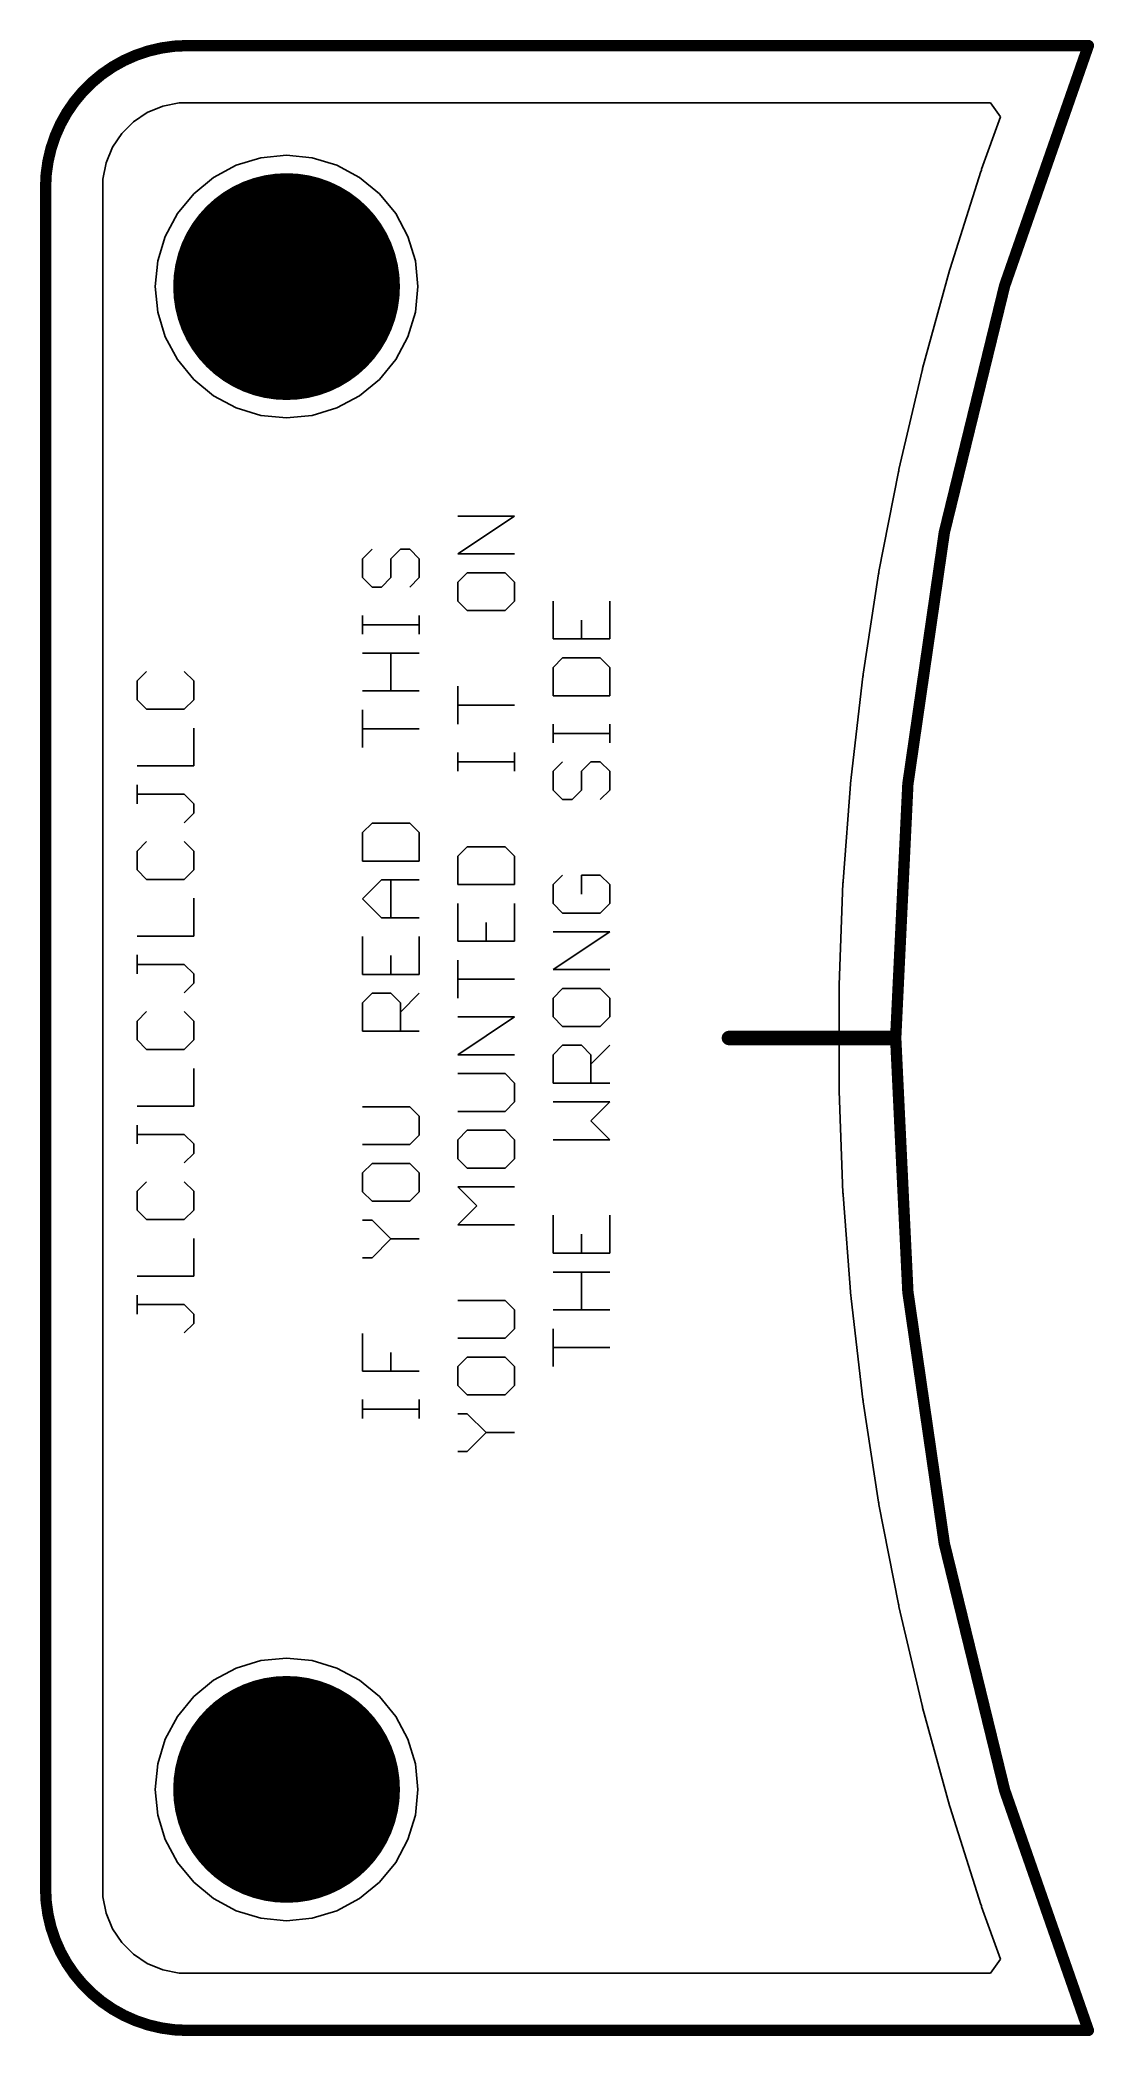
# Model space of a CAD drawing. Header units: millimetres. Extents: x -4.4 to 14.2, y -17.6 to 17.6.
import ezdxf

# ---------------------------------------------------------------- set-up
doc = ezdxf.new("R2010")
doc.units = ezdxf.units.MM
for name, color, linetype in [('BottomLayer', 5, 'Continuous'), ('BottomOverlay', 54, 'Continuous'), ('BottomSolder', 6, 'Continuous'), ('Mechanical1', 6, 'Continuous'), ('PadHoleLayer', 156, 'Continuous'), ('TopLayer', 1, 'Continuous'), ('TopOverlay', 2, 'Continuous'), ('TopSolder', 216, 'Continuous')]:
    doc.layers.add(name, color=color, linetype=linetype)

msp = doc.modelspace()

# ---------------------------------------------------------------- linework, layer by layer
at = {"layer": 'BottomLayer'}
for p, q in [((-2.701, 16.158), (-2.456, 16.322)), ((-2.456, 16.322), (-2.185, 16.434)), ((-2.185, 16.434), (-1.897, 16.491)), ((-1.897, 16.491), (12.414, 16.491)), ((12.59, 16.242), (12.258, 15.319)), ((12.414, 16.491), (12.59, 16.242)), ((-3.072, 15.706), (-2.908, 15.951)), ((-2.908, 15.951), (-2.701, 16.158)), ((-3.184, 15.435), (-3.072, 15.706)), ((-0.452, 15.521), (-0.886, 15.39)), ((0, 15.566), (-0.452, 15.521)), ((0.452, 15.521), (0, 15.566)), ((0.886, 15.39), (0.452, 15.521)), ((-3.241, 15.147), (-3.184, 15.435)), ((-3.241, 15), (-3.241, 15.147)), ((-1.287, 15.176), (-1.638, 14.888)), ((-0.886, 15.39), (-1.287, 15.176)), ((1.287, 15.176), (0.886, 15.39)), ((1.638, 14.888), (1.287, 15.176)), ((12.245, 15.282), (11.703, 13.572)), ((12.253, 15.3), (12.245, 15.282)), ((12.258, 15.319), (12.253, 15.3)), ((-3.241, -15), (-3.241, 15)), ((-1.638, 14.888), (-1.926, 14.537)), ((1.926, 14.537), (1.638, 14.888)), ((-1.926, 14.537), (-2.14, 14.136)), ((2.14, 14.136), (1.926, 14.537)), ((-2.14, 14.136), (-2.271, 13.702)), ((2.271, 13.702), (2.14, 14.136)), ((-2.271, 13.702), (-2.316, 13.25)), ((2.316, 13.25), (2.271, 13.702)), ((11.692, 13.535), (11.217, 11.806)), ((11.7, 13.553), (11.692, 13.535)), ((11.703, 13.572), (11.7, 13.553)), ((-2.316, 13.25), (-2.271, 12.798)), ((2.271, 12.798), (2.316, 13.25)), ((-2.271, 12.798), (-2.14, 12.364)), ((2.14, 12.364), (2.271, 12.798)), ((-2.14, 12.364), (-1.926, 11.963)), ((1.926, 11.963), (2.14, 12.364)), ((-1.926, 11.963), (-1.638, 11.612)), ((1.638, 11.612), (1.926, 11.963)), ((11.207, 11.768), (10.798, 10.022)), ((11.214, 11.787), (11.207, 11.768)), ((11.217, 11.806), (11.214, 11.787)), ((-1.638, 11.612), (-1.287, 11.324)), ((-1.287, 11.324), (-0.886, 11.11)), ((0.886, 11.11), (1.287, 11.324)), ((1.287, 11.324), (1.638, 11.612)), ((-0.886, 11.11), (-0.452, 10.979)), ((-0.452, 10.979), (0, 10.934)), ((0, 10.934), (0.452, 10.979)), ((0.452, 10.979), (0.886, 11.11)), ((10.79, 9.984), (10.448, 8.224)), ((10.796, 10.003), (10.79, 9.984)), ((10.798, 10.022), (10.796, 10.003)), ((10.441, 8.186), (10.167, 6.413)), ((10.447, 8.204), (10.441, 8.186)), ((10.448, 8.224), (10.447, 8.204)), ((10.162, 6.375), (9.956, 4.593)), ((10.167, 6.394), (10.162, 6.375)), ((10.167, 6.413), (10.167, 6.394)), ((9.956, 4.593), (9.956, 4.574)), ((9.952, 4.555), (9.815, 2.766)), ((9.956, 4.574), (9.952, 4.555)), ((9.813, 2.728), (9.744, 0.935)), ((9.816, 2.747), (9.813, 2.728)), ((9.815, 2.766), (9.816, 2.747)), ((9.746, 0.916), (9.743, 0.897)), ((9.743, 0.897), (9.743, -0.897)), ((9.744, 0.935), (9.746, 0.916)), ((9.743, -0.897), (9.746, -0.916)), ((9.746, -0.916), (9.744, -0.935)), ((9.744, -0.935), (9.813, -2.728)), ((9.813, -2.728), (9.816, -2.747)), ((9.816, -2.747), (9.815, -2.766)), ((9.815, -2.766), (9.952, -4.555)), ((9.952, -4.555), (9.956, -4.574)), ((9.956, -4.574), (9.956, -4.593)), ((9.956, -4.593), (10.162, -6.375)), ((10.162, -6.375), (10.167, -6.394)), ((10.167, -6.394), (10.167, -6.413)), ((10.167, -6.413), (10.441, -8.186)), ((10.441, -8.186), (10.447, -8.204)), ((10.447, -8.204), (10.448, -8.224)), ((10.448, -8.224), (10.79, -9.984)), ((10.79, -9.984), (10.796, -10.003)), ((10.796, -10.003), (10.798, -10.022)), ((10.798, -10.022), (11.207, -11.768)), ((-0.886, -11.11), (-1.287, -11.324)), ((-0.452, -10.979), (-0.886, -11.11)), ((0, -10.934), (-0.452, -10.979)), ((0.452, -10.979), (0, -10.934)), ((0.886, -11.11), (0.452, -10.979)), ((1.287, -11.324), (0.886, -11.11)), ((-1.638, -11.612), (-1.926, -11.963)), ((-1.287, -11.324), (-1.638, -11.612)), ((1.638, -11.612), (1.287, -11.324)), ((1.926, -11.963), (1.638, -11.612)), ((-1.926, -11.963), (-2.14, -12.364)), ((2.14, -12.364), (1.926, -11.963)), ((11.207, -11.768), (11.214, -11.787)), ((11.214, -11.787), (11.217, -11.806)), ((11.217, -11.806), (11.692, -13.535)), ((-2.14, -12.364), (-2.271, -12.798)), ((2.271, -12.798), (2.14, -12.364)), ((-2.271, -12.798), (-2.316, -13.25)), ((2.316, -13.25), (2.271, -12.798)), ((-2.316, -13.25), (-2.271, -13.702)), ((2.271, -13.702), (2.316, -13.25)), ((-2.271, -13.702), (-2.14, -14.136)), ((2.14, -14.136), (2.271, -13.702)), ((11.692, -13.535), (11.7, -13.553)), ((11.7, -13.553), (11.703, -13.572)), ((11.703, -13.572), (12.245, -15.282)), ((-2.14, -14.136), (-1.926, -14.537)), ((1.926, -14.537), (2.14, -14.136)), ((-1.926, -14.537), (-1.638, -14.888)), ((1.638, -14.888), (1.926, -14.537)), ((-3.241, -15.147), (-3.241, -15)), ((-1.638, -14.888), (-1.287, -15.176)), ((1.287, -15.176), (1.638, -14.888)), ((-3.184, -15.435), (-3.241, -15.147)), ((-3.072, -15.706), (-3.184, -15.435)), ((-1.287, -15.176), (-0.886, -15.39)), ((-0.886, -15.39), (-0.452, -15.521)), ((0.452, -15.521), (0.886, -15.39)), ((0.886, -15.39), (1.287, -15.176)), ((12.245, -15.282), (12.253, -15.3)), ((12.253, -15.3), (12.258, -15.319)), ((12.258, -15.319), (12.59, -16.242)), ((-2.908, -15.951), (-3.072, -15.706)), ((-0.452, -15.521), (0, -15.566)), ((0, -15.566), (0.452, -15.521)), ((-2.701, -16.158), (-2.908, -15.951)), ((-2.456, -16.322), (-2.701, -16.158)), ((-2.185, -16.434), (-2.456, -16.322)), ((-1.897, -16.491), (-2.185, -16.434)), ((12.414, -16.491), (-1.897, -16.491)), ((12.59, -16.242), (12.414, -16.491))]:
    msp.add_line(p, q, dxfattribs=at)
at = {"layer": 'BottomOverlay', "const_width": 0.254}
msp.add_lwpolyline([(7.8, 0), (10.7, 0)], dxfattribs=at)
at = {"layer": 'BottomOverlay', "const_width": 0.127}
for points in [[(7.737, 0, 1), (7.864, 0, 1)], [(10.637, 0, 1), (10.764, 0, 1)]]:
    msp.add_lwpolyline(points, format="xyb", close=True, dxfattribs=at)
at = {"layer": 'BottomSolder', "const_width": 2}
for points in [[(-1, 13.25, 1), (1, 13.25, 1)], [(-1, -13.25, 1), (1, -13.25, 1)]]:
    msp.add_lwpolyline(points, format="xyb", close=True, dxfattribs=at)
at = {"layer": 'Mechanical1', "const_width": 0.2}
for points in [[(14.141, -17.5, -0.194194), (14.141, 17.5)], [(-4.25, 15, -0.414214), (-1.75, 17.5)], [(-1.75, -17.5, -0.414214), (-4.25, -15)]]:
    msp.add_lwpolyline(points, format="xyb", dxfattribs=at)
for points in [[(-1.75, 17.5), (14.141, 17.5)], [(-4.25, -15), (-4.25, 15)], [(-1.75, -17.5), (14.141, -17.5)]]:
    msp.add_lwpolyline(points, dxfattribs=at)
at = {"layer": 'Mechanical1', "const_width": 0.1}
for points in [[(-1.8, 17.5, 1), (-1.7, 17.5, 1)], [(-1.8, 17.5, 1), (-1.7, 17.5, 1)], [(14.091, 17.5, 1), (14.191, 17.5, 1)], [(14.091, 17.5, 1), (14.191, 17.5, 1)], [(-4.3, 15, 1), (-4.2, 15, 1)], [(-4.3, 15, 1), (-4.2, 15, 1)], [(-4.3, -15, 1), (-4.2, -15, 1)], [(-4.3, -15, 1), (-4.2, -15, 1)], [(-1.8, -17.5, 1), (-1.7, -17.5, 1)], [(-1.8, -17.5, 1), (-1.7, -17.5, 1)], [(14.091, -17.5, 1), (14.191, -17.5, 1)], [(14.091, -17.5, 1), (14.191, -17.5, 1)]]:
    msp.add_lwpolyline(points, format="xyb", close=True, dxfattribs=at)
at = {"layer": 'PadHoleLayer', "const_width": 2}
for points in [[(-1, 13.25, 1), (1, 13.25, 1)], [(-1, -13.25, 1), (1, -13.25, 1)]]:
    msp.add_lwpolyline(points, format="xyb", close=True, dxfattribs=at)
at = {"layer": 'TopLayer'}
for p, q in [((-2.701, 16.158), (-2.456, 16.322)), ((-2.456, 16.322), (-2.185, 16.434)), ((-2.185, 16.434), (-1.897, 16.491)), ((-1.897, 16.491), (12.414, 16.491)), ((12.59, 16.242), (12.258, 15.319)), ((12.414, 16.491), (12.59, 16.242)), ((-3.072, 15.706), (-2.908, 15.951)), ((-2.908, 15.951), (-2.701, 16.158)), ((-3.184, 15.435), (-3.072, 15.706)), ((-0.452, 15.521), (-0.886, 15.39)), ((0, 15.566), (-0.452, 15.521)), ((0.452, 15.521), (0, 15.566)), ((0.886, 15.39), (0.452, 15.521)), ((-3.241, 15.147), (-3.184, 15.435)), ((-3.241, 15), (-3.241, 15.147)), ((-1.287, 15.176), (-1.638, 14.888)), ((-0.886, 15.39), (-1.287, 15.176)), ((1.287, 15.176), (0.886, 15.39)), ((1.638, 14.888), (1.287, 15.176)), ((12.245, 15.282), (11.703, 13.572)), ((12.253, 15.3), (12.245, 15.282)), ((12.258, 15.319), (12.253, 15.3)), ((-3.241, -15), (-3.241, 15)), ((-1.638, 14.888), (-1.926, 14.537)), ((1.926, 14.537), (1.638, 14.888)), ((-1.926, 14.537), (-2.14, 14.136)), ((2.14, 14.136), (1.926, 14.537)), ((-2.14, 14.136), (-2.271, 13.702)), ((2.271, 13.702), (2.14, 14.136)), ((-2.271, 13.702), (-2.316, 13.25)), ((2.316, 13.25), (2.271, 13.702)), ((11.692, 13.535), (11.217, 11.806)), ((11.7, 13.553), (11.692, 13.535)), ((11.703, 13.572), (11.7, 13.553)), ((-2.316, 13.25), (-2.271, 12.798)), ((2.271, 12.798), (2.316, 13.25)), ((-2.271, 12.798), (-2.14, 12.364)), ((2.14, 12.364), (2.271, 12.798)), ((-2.14, 12.364), (-1.926, 11.963)), ((1.926, 11.963), (2.14, 12.364)), ((-1.926, 11.963), (-1.638, 11.612)), ((1.638, 11.612), (1.926, 11.963)), ((11.207, 11.768), (10.798, 10.022)), ((11.214, 11.787), (11.207, 11.768)), ((11.217, 11.806), (11.214, 11.787)), ((-1.638, 11.612), (-1.287, 11.324)), ((-1.287, 11.324), (-0.886, 11.11)), ((0.886, 11.11), (1.287, 11.324)), ((1.287, 11.324), (1.638, 11.612)), ((-0.886, 11.11), (-0.452, 10.979)), ((-0.452, 10.979), (0, 10.934)), ((0, 10.934), (0.452, 10.979)), ((0.452, 10.979), (0.886, 11.11)), ((10.79, 9.984), (10.448, 8.224)), ((10.796, 10.003), (10.79, 9.984)), ((10.798, 10.022), (10.796, 10.003)), ((10.441, 8.186), (10.167, 6.413)), ((10.447, 8.204), (10.441, 8.186)), ((10.448, 8.224), (10.447, 8.204)), ((10.162, 6.375), (9.956, 4.593)), ((10.167, 6.394), (10.162, 6.375)), ((10.167, 6.413), (10.167, 6.394)), ((9.956, 4.593), (9.956, 4.574)), ((9.952, 4.555), (9.815, 2.766)), ((9.956, 4.574), (9.952, 4.555)), ((9.813, 2.728), (9.744, 0.935)), ((9.816, 2.747), (9.813, 2.728)), ((9.815, 2.766), (9.816, 2.747)), ((9.746, 0.916), (9.743, 0.897)), ((9.743, 0.897), (9.743, -0.897)), ((9.744, 0.935), (9.746, 0.916)), ((9.743, -0.897), (9.746, -0.916)), ((9.746, -0.916), (9.744, -0.935)), ((9.744, -0.935), (9.813, -2.728)), ((9.813, -2.728), (9.816, -2.747)), ((9.816, -2.747), (9.815, -2.766)), ((9.815, -2.766), (9.952, -4.555)), ((9.952, -4.555), (9.956, -4.574)), ((9.956, -4.574), (9.956, -4.593)), ((9.956, -4.593), (10.162, -6.375)), ((10.162, -6.375), (10.167, -6.394)), ((10.167, -6.394), (10.167, -6.413)), ((10.167, -6.413), (10.441, -8.186)), ((10.441, -8.186), (10.447, -8.204)), ((10.447, -8.204), (10.448, -8.224)), ((10.448, -8.224), (10.79, -9.984)), ((10.79, -9.984), (10.796, -10.003)), ((10.796, -10.003), (10.798, -10.022)), ((10.798, -10.022), (11.207, -11.768)), ((-0.886, -11.11), (-1.287, -11.324)), ((-0.452, -10.979), (-0.886, -11.11)), ((0, -10.934), (-0.452, -10.979)), ((0.452, -10.979), (0, -10.934)), ((0.886, -11.11), (0.452, -10.979)), ((1.287, -11.324), (0.886, -11.11)), ((-1.638, -11.612), (-1.926, -11.963)), ((-1.287, -11.324), (-1.638, -11.612)), ((1.638, -11.612), (1.287, -11.324)), ((1.926, -11.963), (1.638, -11.612)), ((-1.926, -11.963), (-2.14, -12.364)), ((2.14, -12.364), (1.926, -11.963)), ((11.207, -11.768), (11.214, -11.787)), ((11.214, -11.787), (11.217, -11.806)), ((11.217, -11.806), (11.692, -13.535)), ((-2.14, -12.364), (-2.271, -12.798)), ((2.271, -12.798), (2.14, -12.364)), ((-2.271, -12.798), (-2.316, -13.25)), ((2.316, -13.25), (2.271, -12.798)), ((-2.316, -13.25), (-2.271, -13.702)), ((2.271, -13.702), (2.316, -13.25)), ((-2.271, -13.702), (-2.14, -14.136)), ((2.14, -14.136), (2.271, -13.702)), ((11.692, -13.535), (11.7, -13.553)), ((11.7, -13.553), (11.703, -13.572)), ((11.703, -13.572), (12.245, -15.282)), ((-2.14, -14.136), (-1.926, -14.537)), ((1.926, -14.537), (2.14, -14.136)), ((-1.926, -14.537), (-1.638, -14.888)), ((1.638, -14.888), (1.926, -14.537)), ((-3.241, -15.147), (-3.241, -15)), ((-1.638, -14.888), (-1.287, -15.176)), ((1.287, -15.176), (1.638, -14.888)), ((-3.184, -15.435), (-3.241, -15.147)), ((-3.072, -15.706), (-3.184, -15.435)), ((-1.287, -15.176), (-0.886, -15.39)), ((-0.886, -15.39), (-0.452, -15.521)), ((0.452, -15.521), (0.886, -15.39)), ((0.886, -15.39), (1.287, -15.176)), ((12.245, -15.282), (12.253, -15.3)), ((12.253, -15.3), (12.258, -15.319)), ((12.258, -15.319), (12.59, -16.242)), ((-2.908, -15.951), (-3.072, -15.706)), ((-0.452, -15.521), (0, -15.566)), ((0, -15.566), (0.452, -15.521)), ((-2.701, -16.158), (-2.908, -15.951)), ((-2.456, -16.322), (-2.701, -16.158)), ((-2.185, -16.434), (-2.456, -16.322)), ((-1.897, -16.491), (-2.185, -16.434)), ((12.414, -16.491), (-1.897, -16.491)), ((12.59, -16.242), (12.414, -16.491))]:
    msp.add_line(p, q, dxfattribs=at)
at = {"layer": 'TopOverlay'}
for p, q in [((3.021, 8.536), (4.02, 9.202)), ((4.02, 9.202), (3.021, 9.202)), ((1.508, 8.619), (1.341, 8.452)), ((1.341, 8.452), (1.341, 8.119)), ((1.841, 8.452), (2.008, 8.619)), ((1.841, 8.119), (1.841, 8.452)), ((2.008, 8.619), (2.174, 8.619)), ((2.174, 8.619), (2.341, 8.452)), ((2.341, 8.452), (2.341, 8.119)), ((4.02, 8.536), (3.021, 8.536)), ((1.341, 8.119), (1.508, 7.952)), ((1.674, 7.952), (1.841, 8.119)), ((2.341, 8.119), (2.174, 7.952)), ((3.187, 8.202), (3.021, 8.036)), ((3.854, 8.202), (3.187, 8.202)), ((4.02, 8.036), (3.854, 8.202)), ((1.508, 7.952), (1.674, 7.952)), ((3.021, 8.036), (3.021, 7.703)), ((4.02, 7.703), (4.02, 8.036)), ((1.341, 7.119), (1.341, 7.453)), ((1.341, 7.453), (1.341, 7.286)), ((2.341, 7.119), (2.341, 7.453)), ((3.021, 7.703), (3.187, 7.536)), ((3.187, 7.536), (3.854, 7.536)), ((3.854, 7.536), (4.02, 7.703)), ((4.7, 7.703), (4.7, 7.036)), ((5.7, 7.036), (5.7, 7.703)), ((1.341, 7.286), (2.341, 7.286)), ((2.341, 7.286), (2.341, 7.119)), ((5.2, 7.036), (5.2, 7.369)), ((1.841, 6.786), (1.341, 6.786)), ((1.341, 6.786), (2.341, 6.786)), ((1.841, 6.12), (1.841, 6.786)), ((4.7, 7.036), (5.7, 7.036)), ((4.867, 6.703), (4.7, 6.536)), ((5.533, 6.703), (4.867, 6.703)), ((5.7, 6.536), (5.533, 6.703)), ((-2.471, 6.463), (-2.637, 6.296)), ((-1.638, 6.296), (-1.804, 6.463)), ((4.7, 6.536), (4.7, 6.036)), ((5.7, 6.036), (5.7, 6.536)), ((-2.637, 6.296), (-2.637, 5.963)), ((-1.638, 5.963), (-1.638, 6.296)), ((1.341, 6.12), (2.341, 6.12)), ((2.341, 6.12), (1.841, 6.12)), ((3.021, 5.537), (3.021, 6.203)), ((3.021, 6.203), (3.021, 5.87)), ((4.7, 6.036), (5.7, 6.036)), ((-2.637, 5.963), (-2.471, 5.796)), ((-2.471, 5.796), (-1.804, 5.796)), ((-1.804, 5.796), (-1.638, 5.963)), ((1.341, 5.12), (1.341, 5.787)), ((1.341, 5.787), (1.341, 5.453)), ((3.021, 5.87), (4.02, 5.87)), ((-1.638, 4.797), (-1.638, 5.463)), ((1.341, 5.453), (2.341, 5.453)), ((4.7, 5.203), (4.7, 5.537)), ((4.7, 5.537), (4.7, 5.37)), ((4.7, 5.37), (5.7, 5.37)), ((5.7, 5.203), (5.7, 5.537)), ((5.7, 5.37), (5.7, 5.203)), ((3.021, 4.704), (3.021, 5.037)), ((3.021, 5.037), (3.021, 4.87)), ((4.02, 4.704), (4.02, 5.037)), ((-2.637, 4.797), (-1.638, 4.797)), ((3.021, 4.87), (4.02, 4.87)), ((4.02, 4.87), (4.02, 4.704)), ((4.867, 4.87), (4.7, 4.704)), ((4.7, 4.704), (4.7, 4.37)), ((5.2, 4.704), (5.367, 4.87)), ((5.2, 4.37), (5.2, 4.704)), ((5.367, 4.87), (5.533, 4.87)), ((5.533, 4.87), (5.7, 4.704)), ((5.7, 4.704), (5.7, 4.37)), ((-2.637, 4.464), (-2.637, 4.13)), ((-2.637, 4.13), (-2.637, 4.297)), ((-2.637, 4.297), (-1.804, 4.297)), ((-1.804, 4.297), (-1.638, 4.13)), ((4.7, 4.37), (4.867, 4.204)), ((5.034, 4.204), (5.2, 4.37)), ((5.7, 4.37), (5.533, 4.204)), ((-1.638, 3.964), (-1.804, 3.797)), ((-1.638, 4.13), (-1.638, 3.964)), ((4.867, 4.204), (5.034, 4.204)), ((1.508, 3.787), (1.341, 3.621)), ((1.341, 3.621), (1.341, 3.121)), ((2.174, 3.787), (1.508, 3.787)), ((2.341, 3.621), (2.174, 3.787)), ((2.341, 3.121), (2.341, 3.621)), ((-2.471, 3.464), (-2.637, 3.297)), ((-2.637, 3.297), (-2.637, 2.964)), ((-1.638, 3.297), (-1.804, 3.464)), ((-1.638, 2.964), (-1.638, 3.297)), ((3.187, 3.371), (3.021, 3.204)), ((3.021, 3.204), (3.021, 2.704)), ((3.854, 3.371), (3.187, 3.371)), ((4.02, 3.204), (3.854, 3.371)), ((4.02, 2.704), (4.02, 3.204)), ((-2.637, 2.964), (-2.471, 2.797)), ((-1.804, 2.797), (-1.638, 2.964)), ((1.341, 3.121), (2.341, 3.121)), ((4.867, 2.871), (4.7, 2.704)), ((5.533, 2.871), (5.2, 2.871)), ((5.2, 2.871), (5.2, 2.538)), ((5.7, 2.704), (5.533, 2.871)), ((-2.471, 2.797), (-1.804, 2.797)), ((-1.638, 1.798), (-1.638, 2.464)), ((1.341, 2.454), (1.674, 2.787)), ((1.674, 2.787), (2.341, 2.787)), ((2.341, 2.787), (1.841, 2.787)), ((1.841, 2.787), (1.841, 2.121)), ((3.021, 2.704), (4.02, 2.704)), ((4.7, 2.704), (4.7, 2.371)), ((5.7, 2.371), (5.7, 2.704)), ((1.674, 2.121), (1.341, 2.454)), ((2.341, 2.121), (1.674, 2.121)), ((3.021, 2.371), (3.021, 1.705)), ((4.02, 1.705), (4.02, 2.371)), ((4.7, 2.371), (4.867, 2.204)), ((4.867, 2.204), (5.533, 2.204)), ((5.533, 2.204), (5.7, 2.371)), ((-2.637, 1.798), (-1.638, 1.798)), ((1.341, 1.788), (1.341, 1.121)), ((2.341, 1.121), (2.341, 1.788)), ((3.521, 1.705), (3.521, 2.038)), ((4.7, 1.205), (5.7, 1.871)), ((5.7, 1.871), (4.7, 1.871)), ((-2.637, 1.465), (-2.637, 1.131)), ((1.841, 1.121), (1.841, 1.455)), ((3.021, 1.705), (4.02, 1.705)), ((-2.637, 1.131), (-2.637, 1.298)), ((-2.637, 1.298), (-1.804, 1.298)), ((-1.804, 1.298), (-1.638, 1.131)), ((-1.638, 1.131), (-1.638, 0.965)), ((1.341, 1.121), (2.341, 1.121)), ((3.021, 0.705), (3.021, 1.371)), ((3.021, 1.371), (3.021, 1.038)), ((5.7, 1.205), (4.7, 1.205)), ((-1.638, 0.965), (-1.804, 0.798)), ((1.341, 0.622), (1.508, 0.788)), ((1.508, 0.788), (1.841, 0.788)), ((1.841, 0.788), (2.008, 0.622)), ((2.008, 0.455), (2.341, 0.788)), ((3.021, 1.038), (4.02, 1.038)), ((4.867, 0.871), (4.7, 0.705)), ((4.7, 0.705), (4.7, 0.372)), ((5.533, 0.871), (4.867, 0.871)), ((5.7, 0.705), (5.533, 0.871)), ((5.7, 0.372), (5.7, 0.705)), ((-2.471, 0.465), (-2.637, 0.298)), ((-1.638, 0.298), (-1.804, 0.465)), ((1.341, 0.122), (1.341, 0.622)), ((2.008, 0.622), (2.008, 0.122)), ((3.021, -0.295), (4.02, 0.372)), ((4.02, 0.372), (3.021, 0.372)), ((4.7, 0.372), (4.867, 0.205)), ((5.533, 0.205), (5.7, 0.372)), ((-2.637, 0.298), (-2.637, -0.035)), ((-1.638, -0.035), (-1.638, 0.298)), ((2.341, 0.122), (1.341, 0.122)), ((4.867, 0.205), (5.533, 0.205)), ((-2.637, -0.035), (-2.471, -0.202)), ((-2.471, -0.202), (-1.804, -0.202)), ((-1.804, -0.202), (-1.638, -0.035)), ((4.02, -0.295), (3.021, -0.295)), ((4.7, -0.295), (4.867, -0.128)), ((4.7, -0.795), (4.7, -0.295)), ((4.867, -0.128), (5.2, -0.128)), ((5.2, -0.128), (5.367, -0.295)), ((5.367, -0.461), (5.7, -0.128)), ((5.367, -0.295), (5.367, -0.795)), ((-1.638, -1.201), (-1.638, -0.535)), ((3.854, -0.628), (3.021, -0.628)), ((4.02, -0.795), (3.854, -0.628)), ((4.02, -1.128), (4.02, -0.795)), ((5.7, -0.795), (4.7, -0.795)), ((-2.637, -1.201), (-1.638, -1.201)), ((2.174, -1.211), (1.341, -1.211)), ((2.341, -1.378), (2.174, -1.211)), ((2.341, -1.711), (2.341, -1.378)), ((3.021, -1.295), (3.854, -1.295)), ((3.854, -1.295), (4.02, -1.128)), ((5.7, -1.128), (4.7, -1.128)), ((5.367, -1.461), (5.7, -1.128)), ((-2.637, -1.535), (-2.637, -1.868)), ((-2.637, -1.868), (-2.637, -1.701)), ((-2.637, -1.701), (-1.804, -1.701)), ((-1.804, -1.701), (-1.638, -1.868)), ((2.174, -1.878), (2.341, -1.711)), ((3.187, -1.628), (3.021, -1.794)), ((3.854, -1.628), (3.187, -1.628)), ((4.02, -1.794), (3.854, -1.628)), ((5.7, -1.794), (5.367, -1.461)), ((-1.638, -2.034), (-1.804, -2.201)), ((-1.638, -1.868), (-1.638, -2.034)), ((1.341, -1.878), (2.174, -1.878)), ((3.021, -1.794), (3.021, -2.128)), ((4.02, -2.128), (4.02, -1.794)), ((4.7, -1.794), (5.7, -1.794)), ((1.508, -2.211), (1.341, -2.378)), ((1.341, -2.378), (1.341, -2.711)), ((2.174, -2.211), (1.508, -2.211)), ((2.341, -2.378), (2.174, -2.211)), ((2.341, -2.711), (2.341, -2.378)), ((3.021, -2.128), (3.187, -2.294)), ((3.187, -2.294), (3.854, -2.294)), ((3.854, -2.294), (4.02, -2.128)), ((-2.471, -2.534), (-2.637, -2.701)), ((-2.637, -2.701), (-2.637, -3.034)), ((-1.638, -2.701), (-1.804, -2.534)), ((-1.638, -3.034), (-1.638, -2.701)), ((1.341, -2.711), (1.508, -2.877)), ((2.174, -2.877), (2.341, -2.711)), ((3.354, -2.961), (3.021, -2.627)), ((3.021, -2.627), (4.02, -2.627)), ((-2.637, -3.034), (-2.471, -3.201)), ((-1.804, -3.201), (-1.638, -3.034)), ((1.508, -2.877), (2.174, -2.877)), ((3.021, -3.294), (3.354, -2.961)), ((4.7, -3.127), (4.7, -3.794)), ((5.7, -3.794), (5.7, -3.127)), ((-2.471, -3.201), (-1.804, -3.201)), ((1.508, -3.211), (1.341, -3.211)), ((1.841, -3.544), (1.508, -3.211)), ((4.02, -3.294), (3.021, -3.294)), ((5.2, -3.794), (5.2, -3.46)), ((-1.638, -4.2), (-1.638, -3.534)), ((1.508, -3.877), (1.841, -3.544)), ((1.841, -3.544), (2.341, -3.544)), ((4.7, -3.794), (5.7, -3.794)), ((-2.637, -4.2), (-1.638, -4.2)), ((1.341, -3.877), (1.508, -3.877)), ((5.2, -4.127), (4.7, -4.127)), ((4.7, -4.127), (5.7, -4.127)), ((5.2, -4.793), (5.2, -4.127)), ((-2.637, -4.534), (-2.637, -4.867)), ((-2.637, -4.867), (-2.637, -4.7)), ((-2.637, -4.7), (-1.804, -4.7)), ((-1.804, -4.7), (-1.638, -4.867)), ((-1.638, -4.867), (-1.638, -5.033)), ((3.854, -4.627), (3.021, -4.627)), ((4.02, -4.793), (3.854, -4.627)), ((4.02, -5.127), (4.02, -4.793)), ((4.7, -4.793), (5.7, -4.793)), ((5.7, -4.793), (5.2, -4.793)), ((-1.638, -5.033), (-1.804, -5.2)), ((1.341, -5.21), (1.341, -5.876)), ((3.854, -5.293), (4.02, -5.127)), ((4.7, -5.793), (4.7, -5.127)), ((4.7, -5.127), (4.7, -5.46)), ((1.841, -5.876), (1.841, -5.543)), ((1.841, -5.543), (1.841, -5.876)), ((3.021, -5.293), (3.854, -5.293)), ((3.187, -5.626), (3.021, -5.793)), ((3.854, -5.626), (3.187, -5.626)), ((4.02, -5.793), (3.854, -5.626)), ((4.7, -5.46), (5.7, -5.46)), ((1.341, -5.876), (1.841, -5.876)), ((1.841, -5.876), (2.341, -5.876)), ((3.021, -5.793), (3.021, -6.126)), ((4.02, -6.126), (4.02, -5.793)), ((3.021, -6.126), (3.187, -6.293)), ((3.187, -6.293), (3.854, -6.293)), ((3.854, -6.293), (4.02, -6.126)), ((1.341, -6.709), (1.341, -6.376)), ((1.341, -6.376), (1.341, -6.543)), ((1.341, -6.543), (2.341, -6.543)), ((2.341, -6.709), (2.341, -6.376)), ((2.341, -6.543), (2.341, -6.709)), ((3.187, -6.626), (3.021, -6.626)), ((3.521, -6.959), (3.187, -6.626)), ((3.187, -7.293), (3.521, -6.959)), ((3.521, -6.959), (4.02, -6.959)), ((3.021, -7.293), (3.187, -7.293))]:
    msp.add_line(p, q, dxfattribs=at)
at = {"layer": 'TopSolder', "const_width": 2}
for points in [[(-1, 13.25, 1), (1, 13.25, 1)], [(-1, -13.25, 1), (1, -13.25, 1)]]:
    msp.add_lwpolyline(points, format="xyb", close=True, dxfattribs=at)

doc.saveas('drawing.dxf')
